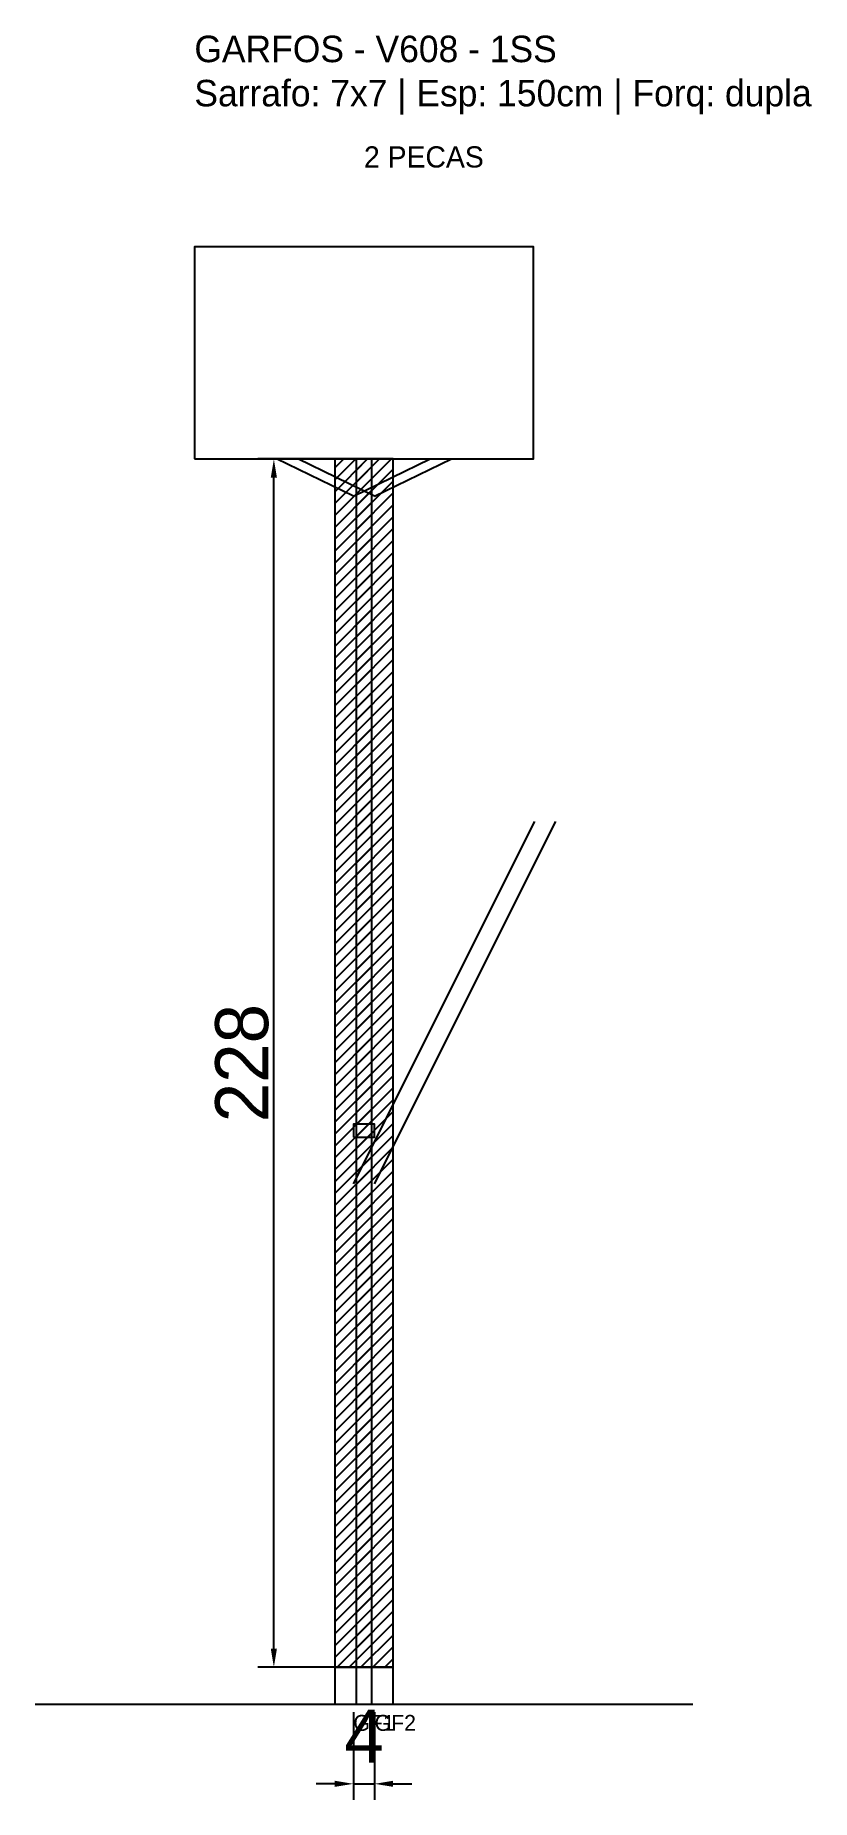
# Model space of a CAD drawing. Header units: metres. Extents: x -30 to 116, y -25 to 308.
import ezdxf

# ---------------------------------------------------------------- set-up
doc = ezdxf.new("R2010")
doc.units = ezdxf.units.M
for name, color, linetype in [('BARRA_ANCORAGEM', 1, 'Continuous'), ('COTA', 241, 'Continuous'), ('GARFOS OK', 3, 'Continuous'), ('NOME DA VIGA', 6, 'Continuous'), ('SARR_7x7', 40, 'Continuous'), ('TIRAS REESCORAMENTO', 252, 'Continuous'), ('VIGAS', 3, 'Continuous')]:
    doc.layers.add(name, color=color, linetype=linetype)
doc.dimstyles.new('EZ DXF', dxfattribs={"dimtxt": 10, "dimasz": 3.5, "dimexe": 3, "dimexo": 1.5, "dimgap": 1, "dimtad": 1, "dimdec": 1, "dimdsep": 46, "dimcen": 2.5, "dimazin": 3, "dimtfac": 1, "dimtmove": 0, "dimatfit": 3})

msp = doc.modelspace()

# ---------------------------------------------------------------- hatches: boundary and pattern name
at = {"layer": 'COTA'}
h = msp.add_hatch(dxfattribs=at)
h.set_pattern_fill('ANSI31', scale=0.5)
h.paths.add_polyline_path([(26.5, 0), (33.5, 0), (33.5, 228), (26.5, 228)])
h = msp.add_hatch(dxfattribs=at)
h.set_pattern_fill('ANSI31', scale=0.5)
h.paths.add_polyline_path([(30.5, 0), (37.5, 0), (37.5, 228), (30.5, 228)])

# ---------------------------------------------------------------- linework, layer by layer
at = {"layer": 'BARRA_ANCORAGEM'}
for p, q in [((30, 91.2), (64.2, 159.6)), ((34, 91.2), (68.2, 159.6))]:
    msp.add_line(p, q, dxfattribs=at)
at = {"layer": 'GARFOS OK'}
for p, q in [((30, 221), (15.5, 228)), ((15.5, 228), (44.5, 228)), ((34, 221), (19.5, 228)), ((19.5, 228), (48.5, 228)), ((30, 221), (44.5, 228)), ((34, 221), (48.5, 228))]:
    msp.add_line(p, q, dxfattribs=at)
at = {"layer": 'GARFOS OK', "linetype": 'CONTINUOUS'}
msp.add_line((-30, -7), (94, -7), dxfattribs=at)
at = {"layer": 'GARFOS OK'}
for points in [[(26.5, 0), (33.5, 0), (33.5, 228), (26.5, 228), (26.5, 0)], [(30.5, 0), (37.5, 0), (37.5, 228), (30.5, 228), (30.5, 0)]]:
    msp.add_lwpolyline(points, dxfattribs=at)
at = {"layer": 'SARR_7x7'}
for points in [[(26.5, -7), (33.5, -7), (33.5, 0), (26.5, 0), (26.5, -7)], [(30.5, -7), (37.5, -7), (37.5, 0), (30.5, 0), (30.5, -7)]]:
    msp.add_lwpolyline(points, dxfattribs=at)
at = {"layer": 'TIRAS REESCORAMENTO'}
msp.add_lwpolyline([(30, 100), (34, 100), (34, 102.5), (30, 102.5), (30, 100)], dxfattribs=at)
at = {"layer": 'VIGAS'}
msp.add_lwpolyline([(0, 228), (64, 228), (64, 268), (0, 268), (0, 228)], dxfattribs=at)

# ---------------------------------------------------------------- texts
at = {"layer": 'NOME DA VIGA'}
for s, height, p in [('2 PECAS', 4, (32, 283)), ('GF1', 3, (30, -12)), ('GF2', 3, (34, -12))]:
    msp.add_text(s, height=height, dxfattribs=at).set_placement(p)
at = {"layer": 'NOME DA VIGA', "insert": (0, 293), "char_height": 5, "attachment_point": 7}
msp.add_mtext('GARFOS - V608 - 1SS\\PSarrafo: 7x7 | Esp: 150cm | Forq: dupla', dxfattribs=at)

# ---------------------------------------------------------------- dimensions: what is measured, and where the dimension line sits
at = {"layer": 'COTA'}
msp.add_linear_dim(base=(15, 0), p1=(30, 0), p2=(30, 228), angle=90, dimstyle='EZ DXF', dxfattribs=at).render()
msp.add_linear_dim(base=(30, -22), p1=(30, -7), p2=(34, -7), dimstyle='EZ DXF', dxfattribs=at).render()

doc.saveas('drawing.dxf')
